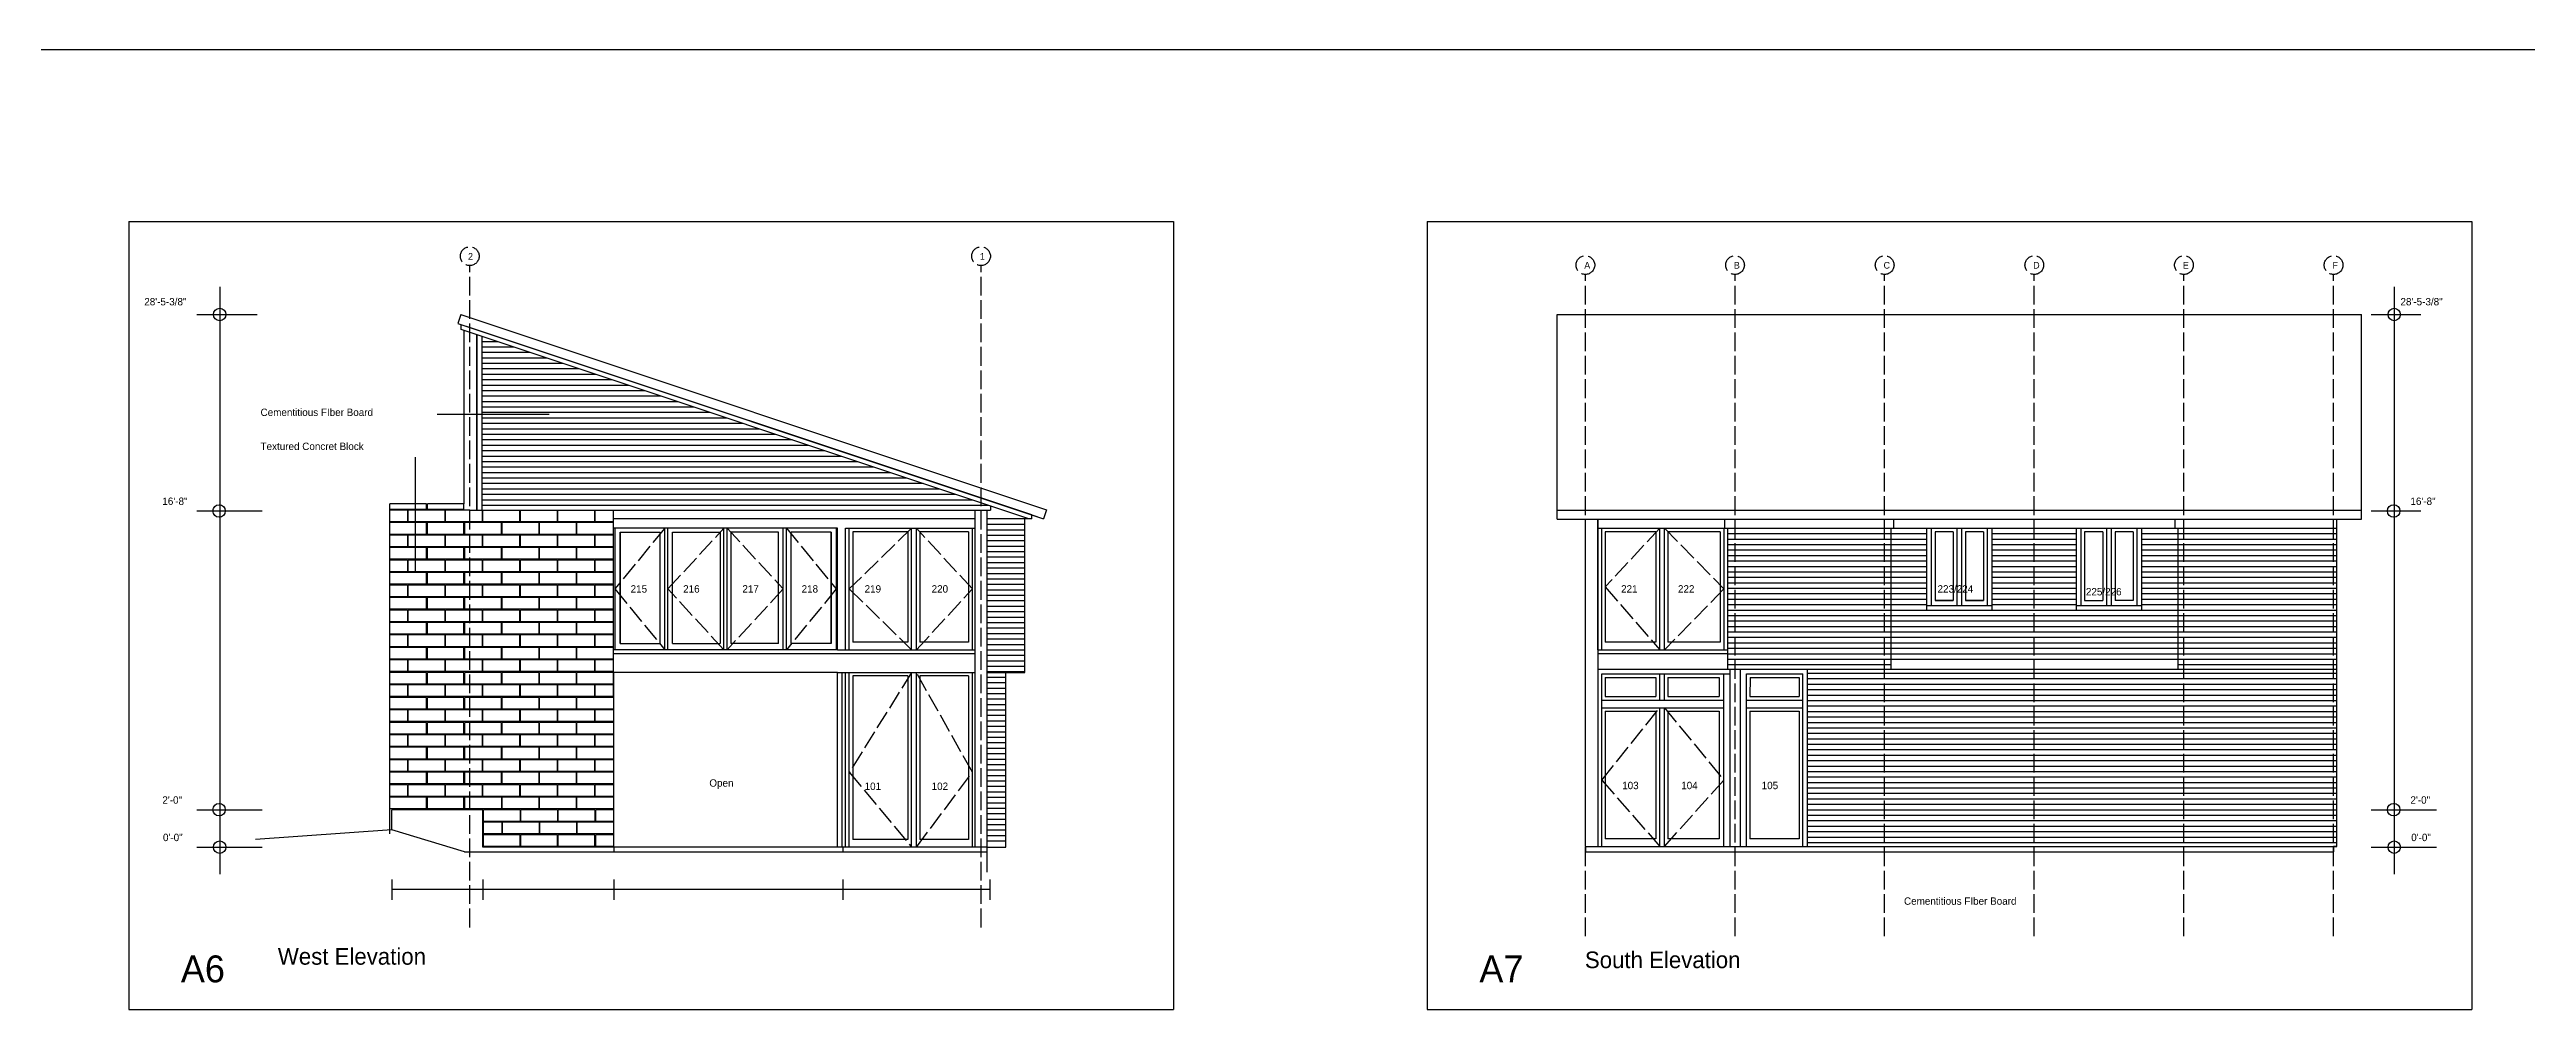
# Model space of a CAD drawing. Header units: inches. Extents: x 1267 to 6358, y -2516 to 4336.
# Drawn here: x 3754 to 5343, y -1284 to -668 of the extents above; entities that cross this region are included whole.
import ezdxf

# ---------------------------------------------------------------- set-up
doc = ezdxf.new("R2010")
doc.units = ezdxf.units.IN
doc.header["$MEASUREMENT"] = 0
doc.linetypes.add('ACAD_ISO02W100', pattern=[15, 12, -3])
for name, color, linetype in [('blocks', 251, 'Continuous'), ('const', 7, 'Continuous'), ('e1', 7, 'Continuous'), ('e2', 251, 'Continuous'), ('glassSwing', 172, 'ACAD_ISO02W100'), ('grid', 252, 'ACAD_ISO02W100'), ('walls', 7, 'Continuous')]:
    doc.layers.add(name, color=color, linetype=linetype)

msp = doc.modelspace()

# ---------------------------------------------------------------- linework, layer by layer
for p, q in [((3804.6, -778.5), (4474.8, -778.5)), ((3804.6, -778.5), (3804.6, -1283.5)), ((4474.8, -778.5), (4474.8, -1283.5)), ((4637.6, -778.5), (5307.7, -778.5)), ((4637.6, -778.5), (4637.6, -1283.5)), ((5307.7, -778.5), (5307.7, -1283.5)), ((4739, -1179), (4739, -1182.5)), ((5219, -1182.5), (5219, -1179)), ((3804.6, -1283.5), (4474.8, -1283.5)), ((4637.6, -1283.5), (5307.7, -1283.5))]:
    msp.add_line(p, q)
at = {"layer": 'blocks'}
for p, q in [((3995.6, -963), (3972.1, -963)), ((3983.3, -963.5), (3972.1, -963.5)), ((3983.3, -963.5), (3983.3, -971)), ((3983.8, -971), (3983.8, -963.5)), ((4007.3, -963.5), (3983.8, -963.5)), ((3995.6, -963), (3995.6, -959.5)), ((3996.1, -963), (3996.1, -959.5)), ((4019.6, -963), (3996.1, -963)), ((4007.3, -963.5), (4007.3, -971)), ((4007.8, -971), (4007.8, -963.5)), ((4023.3, -963.5), (4007.8, -963.5)), ((4019.6, -963), (4019.6, -959.5)), ((4031.3, -963.5), (4031.3, -971)), ((4031.8, -971), (4031.8, -963.5)), ((4055.3, -963.5), (4055.3, -971)), ((4055.8, -971), (4055.8, -963.5)), ((4079.3, -963.5), (4079.3, -971)), ((4079.8, -971), (4079.8, -963.5)), ((4103.3, -963.5), (4103.3, -971)), ((4103.8, -971), (4103.8, -963.5)), ((3983.3, -971), (3972.1, -971)), ((3995.6, -971.5), (3972.1, -971.5)), ((3995.6, -979), (3972.1, -979)), ((3983.3, -979.5), (3972.1, -979.5)), ((3983.3, -979.5), (3983.3, -987)), ((4007.3, -971), (3983.8, -971)), ((4007.3, -979.5), (3983.8, -979.5)), ((3983.8, -987), (3983.8, -979.5)), ((3995.6, -979), (3995.6, -971.5)), ((4019.6, -971.5), (3996.1, -971.5)), ((3996.1, -979), (3996.1, -971.5)), ((4019.6, -979), (3996.1, -979)), ((4007.3, -979.5), (4007.3, -987)), ((4031.3, -971), (4007.8, -971)), ((4007.8, -987), (4007.8, -979.5)), ((4031.3, -979.5), (4007.8, -979.5)), ((4019.6, -979), (4019.6, -971.5)), ((4020.1, -979), (4020.1, -971.5)), ((4043.6, -971.5), (4020.1, -971.5)), ((4043.6, -979), (4020.1, -979)), ((4031.3, -979.5), (4031.3, -987)), ((4055.3, -971), (4031.8, -971)), ((4055.3, -979.5), (4031.8, -979.5)), ((4031.8, -987), (4031.8, -979.5)), ((4043.6, -979), (4043.6, -971.5)), ((4067.6, -971.5), (4044.1, -971.5)), ((4044.1, -979), (4044.1, -971.5)), ((4067.6, -979), (4044.1, -979)), ((4055.3, -979.5), (4055.3, -987)), ((4079.3, -971), (4055.8, -971)), ((4055.8, -987), (4055.8, -979.5)), ((4079.3, -979.5), (4055.8, -979.5)), ((4067.6, -971.5), (4067.6, -979)), ((4068.1, -979), (4068.1, -971.5)), ((4091.6, -971.5), (4068.1, -971.5)), ((4091.6, -979), (4068.1, -979)), ((4079.3, -979.5), (4079.3, -987)), ((4103.3, -971), (4079.8, -971)), ((4079.8, -987), (4079.8, -979.5)), ((4103.3, -979.5), (4079.8, -979.5)), ((4091.6, -971.5), (4091.6, -979)), ((4115.6, -971.5), (4092.1, -971.5)), ((4092.1, -979), (4092.1, -971.5)), ((4115.6, -979), (4092.1, -979)), ((4103.3, -979.5), (4103.3, -987)), ((4115.6, -971), (4103.8, -971)), ((4115.6, -979.5), (4103.8, -979.5)), ((4103.8, -987), (4103.8, -979.5)), ((3983.3, -987), (3972.1, -987)), ((3995.6, -987.5), (3972.1, -987.5)), ((3995.6, -995), (3972.1, -995)), ((3983.3, -995.5), (3972.1, -995.5)), ((3983.3, -995.5), (3983.3, -1003)), ((4007.3, -987), (3983.8, -987)), ((4007.3, -995.5), (3983.8, -995.5)), ((3983.8, -1003), (3983.8, -995.5)), ((3995.6, -995), (3995.6, -987.5)), ((4019.6, -987.5), (3996.1, -987.5)), ((3996.1, -995), (3996.1, -987.5)), ((4019.6, -995), (3996.1, -995)), ((4007.3, -995.5), (4007.3, -1003)), ((4031.3, -987), (4007.8, -987)), ((4007.8, -1003), (4007.8, -995.5)), ((4031.3, -995.5), (4007.8, -995.5)), ((4019.6, -995), (4019.6, -987.5)), ((4020.1, -995), (4020.1, -987.5)), ((4043.6, -987.5), (4020.1, -987.5)), ((4043.6, -995), (4020.1, -995)), ((4031.3, -995.5), (4031.3, -1003)), ((4055.3, -987), (4031.8, -987)), ((4055.3, -995.5), (4031.8, -995.5)), ((4031.8, -1003), (4031.8, -995.5)), ((4043.6, -995), (4043.6, -987.5)), ((4067.6, -987.5), (4044.1, -987.5)), ((4044.1, -995), (4044.1, -987.5)), ((4067.6, -995), (4044.1, -995)), ((4055.3, -995.5), (4055.3, -1003)), ((4079.3, -987), (4055.8, -987)), ((4055.8, -1003), (4055.8, -995.5)), ((4079.3, -995.5), (4055.8, -995.5)), ((4067.6, -987.5), (4067.6, -995)), ((4068.1, -995), (4068.1, -987.5)), ((4091.6, -987.5), (4068.1, -987.5)), ((4091.6, -995), (4068.1, -995)), ((4079.3, -995.5), (4079.3, -1003)), ((4103.3, -987), (4079.8, -987)), ((4079.8, -1003), (4079.8, -995.5)), ((4103.3, -995.5), (4079.8, -995.5)), ((4091.6, -987.5), (4091.6, -995)), ((4115.6, -987.5), (4092.1, -987.5)), ((4092.1, -995), (4092.1, -987.5)), ((4115.6, -995), (4092.1, -995)), ((4103.3, -995.5), (4103.3, -1003)), ((4115.6, -987), (4103.8, -987)), ((4115.6, -995.5), (4103.8, -995.5)), ((4103.8, -1003), (4103.8, -995.5)), ((3983.3, -1003), (3972.1, -1003)), ((3995.6, -1003.5), (3972.1, -1003.5)), ((3995.6, -1011), (3972.1, -1011)), ((3983.3, -1011.5), (3972.1, -1011.5)), ((3983.3, -1011.5), (3983.3, -1019)), ((4007.3, -1003), (3983.8, -1003)), ((4007.3, -1011.5), (3983.8, -1011.5)), ((3983.8, -1019), (3983.8, -1011.5)), ((3995.6, -1011), (3995.6, -1003.5)), ((4019.6, -1003.5), (3996.1, -1003.5)), ((3996.1, -1011), (3996.1, -1003.5)), ((4019.6, -1011), (3996.1, -1011)), ((4007.3, -1011.5), (4007.3, -1019)), ((4031.3, -1003), (4007.8, -1003)), ((4007.8, -1019), (4007.8, -1011.5)), ((4031.3, -1011.5), (4007.8, -1011.5)), ((4019.6, -1011), (4019.6, -1003.5)), ((4020.1, -1011), (4020.1, -1003.5)), ((4043.6, -1003.5), (4020.1, -1003.5)), ((4043.6, -1011), (4020.1, -1011)), ((4031.3, -1011.5), (4031.3, -1019)), ((4055.3, -1003), (4031.8, -1003)), ((4055.3, -1011.5), (4031.8, -1011.5)), ((4031.8, -1019), (4031.8, -1011.5)), ((4043.6, -1011), (4043.6, -1003.5)), ((4067.6, -1003.5), (4044.1, -1003.5)), ((4044.1, -1011), (4044.1, -1003.5)), ((4067.6, -1011), (4044.1, -1011)), ((4055.3, -1011.5), (4055.3, -1019)), ((4079.3, -1003), (4055.8, -1003)), ((4055.8, -1019), (4055.8, -1011.5)), ((4079.3, -1011.5), (4055.8, -1011.5)), ((4067.6, -1003.5), (4067.6, -1011)), ((4091.6, -1003.5), (4068.1, -1003.5)), ((4068.1, -1011), (4068.1, -1003.5)), ((4091.6, -1011), (4068.1, -1011)), ((4079.3, -1011.5), (4079.3, -1019)), ((4103.3, -1003), (4079.8, -1003)), ((4079.8, -1019), (4079.8, -1011.5)), ((4103.3, -1011.5), (4079.8, -1011.5)), ((4091.6, -1003.5), (4091.6, -1011)), ((4115.6, -1003.5), (4092.1, -1003.5)), ((4092.1, -1011), (4092.1, -1003.5)), ((4115.6, -1011), (4092.1, -1011)), ((4103.3, -1011.5), (4103.3, -1019)), ((4115.6, -1003), (4103.8, -1003)), ((4115.6, -1011.5), (4103.8, -1011.5)), ((4103.8, -1019), (4103.8, -1011.5)), ((3983.3, -1019), (3972.1, -1019)), ((3995.6, -1019.5), (3972.1, -1019.5)), ((3995.6, -1027), (3972.1, -1027)), ((3983.3, -1027.5), (3972.1, -1027.5)), ((3983.3, -1027.5), (3983.3, -1035)), ((4007.3, -1019), (3983.8, -1019)), ((4007.3, -1027.5), (3983.8, -1027.5)), ((3983.8, -1035), (3983.8, -1027.5)), ((3995.6, -1027), (3995.6, -1019.5)), ((4019.6, -1019.5), (3996.1, -1019.5)), ((3996.1, -1027), (3996.1, -1019.5)), ((4019.6, -1027), (3996.1, -1027)), ((4007.3, -1027.5), (4007.3, -1035)), ((4031.3, -1019), (4007.8, -1019)), ((4007.8, -1035), (4007.8, -1027.5)), ((4031.3, -1027.5), (4007.8, -1027.5)), ((4019.6, -1027), (4019.6, -1019.5)), ((4020.1, -1027), (4020.1, -1019.5)), ((4043.6, -1019.5), (4020.1, -1019.5)), ((4043.6, -1027), (4020.1, -1027)), ((4031.3, -1027.5), (4031.3, -1035)), ((4055.3, -1019), (4031.8, -1019)), ((4055.3, -1027.5), (4031.8, -1027.5)), ((4031.8, -1035), (4031.8, -1027.5)), ((4043.6, -1027), (4043.6, -1019.5)), ((4067.6, -1019.5), (4044.1, -1019.5)), ((4044.1, -1027), (4044.1, -1019.5)), ((4067.6, -1027), (4044.1, -1027)), ((4055.3, -1027.5), (4055.3, -1035)), ((4079.3, -1019), (4055.8, -1019)), ((4055.8, -1035), (4055.8, -1027.5)), ((4079.3, -1027.5), (4055.8, -1027.5)), ((4067.6, -1019.5), (4067.6, -1027)), ((4068.1, -1027), (4068.1, -1019.5)), ((4091.6, -1019.5), (4068.1, -1019.5)), ((4091.6, -1027), (4068.1, -1027)), ((4079.3, -1027.5), (4079.3, -1035)), ((4103.3, -1019), (4079.8, -1019)), ((4079.8, -1035), (4079.8, -1027.5)), ((4103.3, -1027.5), (4079.8, -1027.5)), ((4091.6, -1019.5), (4091.6, -1027)), ((4115.6, -1019.5), (4092.1, -1019.5)), ((4092.1, -1027), (4092.1, -1019.5)), ((4115.6, -1027), (4092.1, -1027)), ((4103.3, -1027.5), (4103.3, -1035)), ((4115.6, -1019), (4103.8, -1019)), ((4115.6, -1027.5), (4103.8, -1027.5)), ((4103.8, -1035), (4103.8, -1027.5)), ((3983.3, -1035), (3972.1, -1035)), ((3995.6, -1035.5), (3972.1, -1035.5)), ((3995.6, -1043), (3972.1, -1043)), ((3983.3, -1043.5), (3972.1, -1043.5)), ((3983.3, -1043.5), (3983.3, -1051)), ((4007.3, -1035), (3983.8, -1035)), ((4007.3, -1043.5), (3983.8, -1043.5)), ((3983.8, -1051), (3983.8, -1043.5)), ((3995.6, -1043), (3995.6, -1035.5)), ((3996.1, -1043), (3996.1, -1035.5)), ((4019.6, -1035.5), (3996.1, -1035.5)), ((4019.6, -1043), (3996.1, -1043)), ((4007.3, -1043.5), (4007.3, -1051)), ((4031.3, -1035), (4007.8, -1035)), ((4007.8, -1051), (4007.8, -1043.5)), ((4031.3, -1043.5), (4007.8, -1043.5)), ((4019.6, -1043), (4019.6, -1035.5)), ((4020.1, -1043), (4020.1, -1035.5)), ((4043.6, -1035.5), (4020.1, -1035.5)), ((4043.6, -1043), (4020.1, -1043)), ((4031.3, -1043.5), (4031.3, -1051)), ((4055.3, -1035), (4031.8, -1035)), ((4055.3, -1043.5), (4031.8, -1043.5)), ((4031.8, -1051), (4031.8, -1043.5)), ((4043.6, -1043), (4043.6, -1035.5)), ((4044.1, -1043), (4044.1, -1035.5)), ((4067.6, -1035.5), (4044.1, -1035.5)), ((4067.6, -1043), (4044.1, -1043)), ((4055.3, -1043.5), (4055.3, -1051)), ((4079.3, -1035), (4055.8, -1035)), ((4055.8, -1051), (4055.8, -1043.5)), ((4079.3, -1043.5), (4055.8, -1043.5)), ((4067.6, -1035.5), (4067.6, -1043)), ((4068.1, -1043), (4068.1, -1035.5)), ((4091.6, -1035.5), (4068.1, -1035.5)), ((4091.6, -1043), (4068.1, -1043)), ((4079.3, -1043.5), (4079.3, -1051)), ((4103.3, -1035), (4079.8, -1035)), ((4079.8, -1051), (4079.8, -1043.5)), ((4103.3, -1043.5), (4079.8, -1043.5)), ((4091.6, -1035.5), (4091.6, -1043)), ((4092.1, -1043), (4092.1, -1035.5)), ((4115.6, -1035.5), (4092.1, -1035.5)), ((4115.6, -1043), (4092.1, -1043)), ((4103.3, -1043.5), (4103.3, -1051)), ((4115.6, -1035), (4103.8, -1035)), ((4115.6, -1043.5), (4103.8, -1043.5)), ((4103.8, -1051), (4103.8, -1043.5)), ((3983.3, -1051), (3972.1, -1051)), ((3995.6, -1051.5), (3972.1, -1051.5)), ((3995.6, -1059), (3972.1, -1059)), ((3983.3, -1059.5), (3972.1, -1059.5)), ((3983.3, -1059.5), (3983.3, -1067)), ((4007.3, -1051), (3983.8, -1051)), ((4007.3, -1059.5), (3983.8, -1059.5)), ((3983.8, -1067), (3983.8, -1059.5)), ((3995.6, -1059), (3995.6, -1051.5)), ((4019.6, -1051.5), (3996.1, -1051.5)), ((3996.1, -1059), (3996.1, -1051.5)), ((4019.6, -1059), (3996.1, -1059)), ((4007.3, -1059.5), (4007.3, -1067)), ((4031.3, -1051), (4007.8, -1051)), ((4007.8, -1067), (4007.8, -1059.5)), ((4031.3, -1059.5), (4007.8, -1059.5)), ((4019.6, -1059), (4019.6, -1051.5)), ((4020.1, -1059), (4020.1, -1051.5)), ((4043.6, -1051.5), (4020.1, -1051.5)), ((4043.6, -1059), (4020.1, -1059)), ((4031.3, -1059.5), (4031.3, -1067)), ((4055.3, -1051), (4031.8, -1051)), ((4055.3, -1059.5), (4031.8, -1059.5)), ((4031.8, -1067), (4031.8, -1059.5)), ((4043.6, -1059), (4043.6, -1051.5)), ((4067.6, -1051.5), (4044.1, -1051.5)), ((4044.1, -1059), (4044.1, -1051.5)), ((4067.6, -1059), (4044.1, -1059)), ((4055.3, -1059.5), (4055.3, -1067)), ((4079.3, -1051), (4055.8, -1051)), ((4079.3, -1059.5), (4055.8, -1059.5)), ((4055.8, -1067), (4055.8, -1059.5)), ((4067.6, -1051.5), (4067.6, -1059)), ((4068.1, -1059), (4068.1, -1051.5)), ((4091.6, -1051.5), (4068.1, -1051.5)), ((4091.6, -1059), (4068.1, -1059)), ((4079.3, -1059.5), (4079.3, -1067)), ((4103.3, -1051), (4079.8, -1051)), ((4079.8, -1067), (4079.8, -1059.5)), ((4103.3, -1059.5), (4079.8, -1059.5)), ((4091.6, -1051.5), (4091.6, -1059)), ((4115.6, -1051.5), (4092.1, -1051.5)), ((4092.1, -1059), (4092.1, -1051.5)), ((4115.6, -1059), (4092.1, -1059)), ((4103.3, -1059.5), (4103.3, -1067)), ((4115.6, -1051), (4103.8, -1051)), ((4115.6, -1059.5), (4103.8, -1059.5)), ((4103.8, -1067), (4103.8, -1059.5)), ((3983.3, -1067), (3972.1, -1067)), ((3995.6, -1067.5), (3972.1, -1067.5)), ((3995.6, -1075), (3972.1, -1075)), ((3983.3, -1075.5), (3972.1, -1075.5)), ((3983.3, -1075.5), (3983.3, -1083)), ((4007.3, -1067), (3983.8, -1067)), ((4007.3, -1075.5), (3983.8, -1075.5)), ((3983.8, -1083), (3983.8, -1075.5)), ((3995.6, -1075), (3995.6, -1067.5)), ((4019.6, -1067.5), (3996.1, -1067.5)), ((3996.1, -1075), (3996.1, -1067.5)), ((4019.6, -1075), (3996.1, -1075)), ((4007.3, -1075.5), (4007.3, -1083)), ((4031.3, -1067), (4007.8, -1067)), ((4031.3, -1075.5), (4007.8, -1075.5)), ((4007.8, -1083), (4007.8, -1075.5)), ((4019.6, -1075), (4019.6, -1067.5)), ((4020.1, -1075), (4020.1, -1067.5)), ((4043.6, -1067.5), (4020.1, -1067.5)), ((4043.6, -1075), (4020.1, -1075)), ((4031.3, -1075.5), (4031.3, -1083)), ((4055.3, -1067), (4031.8, -1067)), ((4055.3, -1075.5), (4031.8, -1075.5)), ((4031.8, -1083), (4031.8, -1075.5)), ((4043.6, -1075), (4043.6, -1067.5)), ((4067.6, -1067.5), (4044.1, -1067.5)), ((4044.1, -1075), (4044.1, -1067.5)), ((4067.6, -1075), (4044.1, -1075)), ((4055.3, -1075.5), (4055.3, -1083)), ((4079.3, -1067), (4055.8, -1067)), ((4055.8, -1083), (4055.8, -1075.5)), ((4079.3, -1075.5), (4055.8, -1075.5)), ((4067.6, -1067.5), (4067.6, -1075)), ((4091.6, -1067.5), (4068.1, -1067.5)), ((4068.1, -1075), (4068.1, -1067.5)), ((4091.6, -1075), (4068.1, -1075)), ((4079.3, -1075.5), (4079.3, -1083)), ((4103.3, -1067), (4079.8, -1067)), ((4103.3, -1075.5), (4079.8, -1075.5)), ((4079.8, -1083), (4079.8, -1075.5)), ((4091.6, -1067.5), (4091.6, -1075)), ((4115.6, -1067.5), (4092.1, -1067.5)), ((4092.1, -1075), (4092.1, -1067.5)), ((4115.6, -1075), (4092.1, -1075)), ((4103.3, -1075.5), (4103.3, -1083)), ((4115.6, -1067), (4103.8, -1067)), ((4115.6, -1075.5), (4103.8, -1075.5)), ((4103.8, -1083), (4103.8, -1075.5)), ((3983.3, -1083), (3972.1, -1083)), ((3995.6, -1083.5), (3972.1, -1083.5)), ((3995.6, -1091), (3972.1, -1091)), ((3983.3, -1091.5), (3972.1, -1091.5)), ((3983.3, -1091.5), (3983.3, -1099)), ((4007.3, -1083), (3983.8, -1083)), ((4007.3, -1091.5), (3983.8, -1091.5)), ((3983.8, -1099), (3983.8, -1091.5)), ((3995.6, -1091), (3995.6, -1083.5)), ((4019.6, -1083.5), (3996.1, -1083.5)), ((3996.1, -1091), (3996.1, -1083.5)), ((4019.6, -1091), (3996.1, -1091)), ((4007.3, -1091.5), (4007.3, -1099)), ((4031.3, -1083), (4007.8, -1083)), ((4007.8, -1099), (4007.8, -1091.5)), ((4031.3, -1091.5), (4007.8, -1091.5)), ((4019.6, -1091), (4019.6, -1083.5)), ((4043.6, -1083.5), (4020.1, -1083.5)), ((4020.1, -1091), (4020.1, -1083.5)), ((4043.6, -1091), (4020.1, -1091)), ((4031.3, -1091.5), (4031.3, -1099)), ((4055.3, -1083), (4031.8, -1083)), ((4055.3, -1091.5), (4031.8, -1091.5)), ((4031.8, -1099), (4031.8, -1091.5)), ((4043.6, -1091), (4043.6, -1083.5)), ((4067.6, -1083.5), (4044.1, -1083.5)), ((4044.1, -1091), (4044.1, -1083.5)), ((4067.6, -1091), (4044.1, -1091)), ((4055.3, -1091.5), (4055.3, -1099)), ((4079.3, -1083), (4055.8, -1083)), ((4079.3, -1091.5), (4055.8, -1091.5)), ((4055.8, -1099), (4055.8, -1091.5)), ((4067.6, -1083.5), (4067.6, -1091)), ((4091.6, -1083.5), (4068.1, -1083.5)), ((4068.1, -1091), (4068.1, -1083.5)), ((4091.6, -1091), (4068.1, -1091)), ((4079.3, -1091.5), (4079.3, -1099)), ((4103.3, -1083), (4079.8, -1083)), ((4079.8, -1099), (4079.8, -1091.5)), ((4103.3, -1091.5), (4079.8, -1091.5)), ((4091.6, -1083.5), (4091.6, -1091)), ((4115.6, -1083.5), (4092.1, -1083.5)), ((4092.1, -1091), (4092.1, -1083.5)), ((4115.6, -1091), (4092.1, -1091)), ((4103.3, -1091.5), (4103.3, -1099)), ((4115.6, -1083), (4103.8, -1083)), ((4115.6, -1091.5), (4103.8, -1091.5)), ((4103.8, -1099), (4103.8, -1091.5)), ((3983.3, -1099), (3972.1, -1099)), ((3995.6, -1099.5), (3972.1, -1099.5)), ((3995.6, -1107), (3972.1, -1107)), ((3983.3, -1107.5), (3972.1, -1107.5)), ((3983.3, -1107.5), (3983.3, -1115)), ((4007.3, -1099), (3983.8, -1099)), ((4007.3, -1107.5), (3983.8, -1107.5)), ((3983.8, -1115), (3983.8, -1107.5)), ((3995.6, -1107), (3995.6, -1099.5)), ((4019.6, -1099.5), (3996.1, -1099.5)), ((3996.1, -1107), (3996.1, -1099.5)), ((4019.6, -1107), (3996.1, -1107)), ((4007.3, -1107.5), (4007.3, -1115)), ((4031.3, -1099), (4007.8, -1099)), ((4007.8, -1115), (4007.8, -1107.5)), ((4031.3, -1107.5), (4007.8, -1107.5)), ((4019.6, -1107), (4019.6, -1099.5)), ((4020.1, -1107), (4020.1, -1099.5)), ((4043.6, -1099.5), (4020.1, -1099.5)), ((4043.6, -1107), (4020.1, -1107)), ((4031.3, -1107.5), (4031.3, -1115)), ((4055.3, -1099), (4031.8, -1099)), ((4055.3, -1107.5), (4031.8, -1107.5)), ((4031.8, -1115), (4031.8, -1107.5)), ((4043.6, -1107), (4043.6, -1099.5)), ((4067.6, -1099.5), (4044.1, -1099.5)), ((4044.1, -1107), (4044.1, -1099.5)), ((4067.6, -1107), (4044.1, -1107)), ((4055.3, -1107.5), (4055.3, -1115)), ((4079.3, -1099), (4055.8, -1099)), ((4055.8, -1115), (4055.8, -1107.5)), ((4079.3, -1107.5), (4055.8, -1107.5)), ((4067.6, -1099.5), (4067.6, -1107)), ((4068.1, -1107), (4068.1, -1099.5)), ((4091.6, -1099.5), (4068.1, -1099.5)), ((4091.6, -1107), (4068.1, -1107)), ((4079.3, -1107.5), (4079.3, -1115)), ((4103.3, -1099), (4079.8, -1099)), ((4079.8, -1115), (4079.8, -1107.5)), ((4103.3, -1107.5), (4079.8, -1107.5)), ((4091.6, -1099.5), (4091.6, -1107)), ((4115.6, -1099.5), (4092.1, -1099.5)), ((4092.1, -1107), (4092.1, -1099.5)), ((4115.6, -1107), (4092.1, -1107)), ((4103.3, -1107.5), (4103.3, -1115)), ((4115.6, -1099), (4103.8, -1099)), ((4115.6, -1107.5), (4103.8, -1107.5)), ((4103.8, -1115), (4103.8, -1107.5)), ((3983.3, -1115), (3972.1, -1115)), ((3995.6, -1115.5), (3972.1, -1115.5)), ((3995.6, -1123), (3972.1, -1123)), ((3983.3, -1123.5), (3972.1, -1123.5)), ((3983.3, -1123.5), (3983.3, -1131)), ((4007.3, -1115), (3983.8, -1115)), ((4007.3, -1123.5), (3983.8, -1123.5)), ((3983.8, -1131), (3983.8, -1123.5)), ((3995.6, -1123), (3995.6, -1115.5)), ((3996.1, -1123), (3996.1, -1115.5)), ((4019.6, -1115.5), (3996.1, -1115.5)), ((4019.6, -1123), (3996.1, -1123)), ((4007.3, -1123.5), (4007.3, -1131)), ((4031.3, -1115), (4007.8, -1115)), ((4007.8, -1131), (4007.8, -1123.5)), ((4031.3, -1123.5), (4007.8, -1123.5)), ((4019.6, -1123), (4019.6, -1115.5)), ((4020.1, -1123), (4020.1, -1115.5)), ((4043.6, -1115.5), (4020.1, -1115.5)), ((4043.6, -1123), (4020.1, -1123)), ((4031.3, -1123.5), (4031.3, -1131)), ((4055.3, -1115), (4031.8, -1115)), ((4055.3, -1123.5), (4031.8, -1123.5)), ((4031.8, -1131), (4031.8, -1123.5)), ((4043.6, -1123), (4043.6, -1115.5)), ((4067.6, -1115.5), (4044.1, -1115.5)), ((4044.1, -1123), (4044.1, -1115.5)), ((4067.6, -1123), (4044.1, -1123)), ((4055.3, -1123.5), (4055.3, -1131)), ((4079.3, -1115), (4055.8, -1115)), ((4055.8, -1131), (4055.8, -1123.5)), ((4079.3, -1123.5), (4055.8, -1123.5)), ((4067.6, -1115.5), (4067.6, -1123)), ((4068.1, -1123), (4068.1, -1115.5)), ((4091.6, -1115.5), (4068.1, -1115.5)), ((4091.6, -1123), (4068.1, -1123)), ((4079.3, -1123.5), (4079.3, -1131)), ((4103.3, -1115), (4079.8, -1115)), ((4079.8, -1131), (4079.8, -1123.5)), ((4103.3, -1123.5), (4079.8, -1123.5)), ((4091.6, -1115.5), (4091.6, -1123)), ((4092.1, -1123), (4092.1, -1115.5)), ((4115.6, -1115.5), (4092.1, -1115.5)), ((4115.6, -1123), (4092.1, -1123)), ((4103.3, -1123.5), (4103.3, -1131)), ((4115.6, -1115), (4103.8, -1115)), ((4115.6, -1123.5), (4103.8, -1123.5)), ((4103.8, -1131), (4103.8, -1123.5)), ((3983.3, -1131), (3972.1, -1131)), ((3995.6, -1131.5), (3972.1, -1131.5)), ((3995.6, -1139), (3972.1, -1139)), ((3983.3, -1139.5), (3972.1, -1139.5)), ((3983.3, -1139.5), (3983.3, -1147)), ((4007.3, -1131), (3983.8, -1131)), ((4007.3, -1139.5), (3983.8, -1139.5)), ((3983.8, -1147), (3983.8, -1139.5)), ((3995.6, -1139), (3995.6, -1131.5)), ((4019.6, -1131.5), (3996.1, -1131.5)), ((3996.1, -1139), (3996.1, -1131.5)), ((4019.6, -1139), (3996.1, -1139)), ((4007.3, -1139.5), (4007.3, -1147)), ((4031.3, -1131), (4007.8, -1131)), ((4007.8, -1147), (4007.8, -1139.5)), ((4031.3, -1139.5), (4007.8, -1139.5)), ((4019.6, -1139), (4019.6, -1131.5)), ((4020.1, -1139), (4020.1, -1131.5)), ((4043.6, -1131.5), (4020.1, -1131.5)), ((4043.6, -1139), (4020.1, -1139)), ((4031.3, -1139.5), (4031.3, -1147)), ((4055.3, -1131), (4031.8, -1131)), ((4055.3, -1139.5), (4031.8, -1139.5)), ((4031.8, -1147), (4031.8, -1139.5)), ((4043.6, -1139), (4043.6, -1131.5)), ((4067.6, -1131.5), (4044.1, -1131.5)), ((4044.1, -1139), (4044.1, -1131.5)), ((4067.6, -1139), (4044.1, -1139)), ((4055.3, -1139.5), (4055.3, -1147)), ((4079.3, -1131), (4055.8, -1131)), ((4055.8, -1147), (4055.8, -1139.5)), ((4079.3, -1139.5), (4055.8, -1139.5)), ((4067.6, -1131.5), (4067.6, -1139)), ((4068.1, -1139), (4068.1, -1131.5)), ((4091.6, -1131.5), (4068.1, -1131.5)), ((4091.6, -1139), (4068.1, -1139)), ((4079.3, -1139.5), (4079.3, -1147)), ((4103.3, -1131), (4079.8, -1131)), ((4079.8, -1147), (4079.8, -1139.5)), ((4103.3, -1139.5), (4079.8, -1139.5)), ((4091.6, -1131.5), (4091.6, -1139)), ((4115.6, -1131.5), (4092.1, -1131.5)), ((4092.1, -1139), (4092.1, -1131.5)), ((4115.6, -1139), (4092.1, -1139)), ((4103.3, -1139.5), (4103.3, -1147)), ((4115.6, -1131), (4103.8, -1131)), ((4115.6, -1139.5), (4103.8, -1139.5)), ((4103.8, -1147), (4103.8, -1139.5)), ((3983.3, -1147), (3972.1, -1147)), ((3995.6, -1147.5), (3972.1, -1147.5)), ((3995.6, -1155), (3972.1, -1155)), ((4007.3, -1147), (3983.8, -1147)), ((3995.6, -1155), (3995.6, -1147.5)), ((4019.6, -1147.5), (3996.1, -1147.5)), ((3996.1, -1155), (3996.1, -1147.5)), ((4019.6, -1155), (3996.1, -1155)), ((4031.3, -1147), (4007.8, -1147)), ((4019.6, -1155), (4019.6, -1147.5)), ((4020.1, -1155), (4020.1, -1147.5)), ((4043.6, -1147.5), (4020.1, -1147.5)), ((4043.6, -1155), (4020.1, -1155)), ((4055.3, -1147), (4031.8, -1147)), ((4055.6, -1155.5), (4032.1, -1155.5)), ((4032.1, -1163), (4032.1, -1155.5)), ((4043.6, -1147.5), (4043.6, -1155)), ((4067.6, -1147.5), (4044.1, -1147.5)), ((4044.1, -1155), (4044.1, -1147.5)), ((4067.6, -1155), (4044.1, -1155)), ((4055.6, -1155.5), (4055.6, -1163)), ((4079.3, -1147), (4055.8, -1147)), ((4056.1, -1163), (4056.1, -1155.5)), ((4079.6, -1155.5), (4056.1, -1155.5)), ((4067.6, -1147.5), (4067.6, -1155)), ((4091.6, -1147.5), (4068.1, -1147.5)), ((4068.1, -1155), (4068.1, -1147.5)), ((4091.6, -1155), (4068.1, -1155)), ((4079.6, -1155.5), (4079.6, -1163)), ((4103.3, -1147), (4079.8, -1147)), ((4080.1, -1163), (4080.1, -1155.5)), ((4103.6, -1155.5), (4080.1, -1155.5)), ((4091.6, -1147.5), (4091.6, -1155)), ((4115.6, -1147.5), (4092.1, -1147.5)), ((4092.1, -1155), (4092.1, -1147.5)), ((4115.6, -1155), (4092.1, -1155)), ((4103.6, -1155.5), (4103.6, -1163)), ((4115.6, -1147), (4103.8, -1147)), ((4115.6, -1155.5), (4104.1, -1155.5)), ((4104.1, -1163), (4104.1, -1155.5)), ((4055.6, -1163), (4032.1, -1163)), ((4032.1, -1171), (4032.1, -1163.5)), ((4043.8, -1163.5), (4032.1, -1163.5)), ((4043.8, -1171), (4032.1, -1171)), ((4055.6, -1171.5), (4032.1, -1171.5)), ((4032.1, -1179), (4032.1, -1171.5)), ((4043.8, -1163.5), (4043.8, -1171)), ((4067.8, -1163.5), (4044.3, -1163.5)), ((4044.3, -1171), (4044.3, -1163.5)), ((4067.8, -1171), (4044.3, -1171)), ((4055.6, -1179), (4055.6, -1171.5)), ((4079.6, -1163), (4056.1, -1163)), ((4056.1, -1179), (4056.1, -1171.5)), ((4079.6, -1171.5), (4056.1, -1171.5)), ((4067.8, -1163.5), (4067.8, -1171)), ((4068.3, -1171), (4068.3, -1163.5)), ((4091.8, -1163.5), (4068.3, -1163.5)), ((4091.8, -1171), (4068.3, -1171)), ((4079.6, -1179), (4079.6, -1171.5)), ((4103.6, -1163), (4080.1, -1163)), ((4080.1, -1179), (4080.1, -1171.5)), ((4103.6, -1171.5), (4080.1, -1171.5)), ((4091.8, -1163.5), (4091.8, -1171)), ((4115.6, -1163.5), (4092.3, -1163.5)), ((4092.3, -1171), (4092.3, -1163.5)), ((4115.6, -1171), (4092.3, -1171)), ((4103.6, -1179), (4103.6, -1171.5)), ((4115.6, -1163), (4104.1, -1163)), ((4115.6, -1171.5), (4104.1, -1171.5)), ((4104.1, -1179), (4104.1, -1171.5)), ((4055.6, -1179), (4032.1, -1179)), ((4079.6, -1179), (4056.1, -1179)), ((4103.6, -1179), (4080.1, -1179)), ((4115.6, -1179), (4104.1, -1179))]:
    msp.add_line(p, q, dxfattribs=at)
at = {"layer": 'e1'}
for p, q in [((1267.5, -668.3), (6357.7, -668.3)), ((4027.8, -851), (4027.8, -963.5)), ((4023.3, -963.5), (4357.3, -963.5)), ((4115.6, -1067.5), (4115.6, -963.5)), ((4355.3, -969), (4355.3, -963.5)), ((4383.8, -969), (4355.3, -969)), ((4379.3, -1067.5), (4379.3, -969)), ((4721, -963.5), (5237, -963.5)), ((4721, -969.2), (5237, -969.2)), ((4747, -1053), (4747, -969.2)), ((4828.5, -975), (4828.5, -969.2)), ((4936.8, -975), (4936.8, -969.2)), ((5117.3, -975), (5117.3, -969.2)), ((4115.6, -1083.5), (4115.6, -979.5)), ((4830.3, -1065.5), (4830.3, -975)), ((4935, -975), (4935, -1065.5)), ((5119, -975), (5119, -1065.5)), ((4958, -1024.5), (5000, -1024.5)), ((5054, -1024.5), (5096, -1024.5)), ((4935, -1059), (5119, -1059)), ((4355.3, -1067.5), (4379.3, -1067.5)), ((4367.3, -1179.5), (4367.3, -1067.5)), ((4830.3, -1065.5), (5221, -1065.5)), ((4881.4, -1179), (4881.4, -1065.5)), ((4355.3, -1179.5), (4367.3, -1179.5))]:
    msp.add_line(p, q, dxfattribs=at)
at = {"layer": 'e2'}
for p, q in [((3862.9, -820.3), (3862.9, -1196.9)), ((5257.9, -820.3), (5257.9, -1196.9)), ((3848.2, -838.1), (3886.9, -838.1)), ((5243.2, -838.1), (5275, -838.1)), ((4382, -969.1), (4019.8, -848.4)), ((4383.8, -966.5), (4021.3, -845.7)), ((4027.8, -963.5), (4027.8, -851)), ((4031.3, -963.5), (4031.3, -852.2)), ((4041.1, -855.5), (4031.3, -855.5)), ((4051.6, -859), (4031.3, -859)), ((4062.1, -862.5), (4031.3, -862.5)), ((4072.6, -866), (4031.3, -866)), ((4083.1, -869.5), (4031.3, -869.5)), ((4093.6, -873), (4031.3, -873)), ((4104.1, -876.5), (4031.3, -876.5)), ((4114.6, -880), (4031.3, -880)), ((4125.1, -883.5), (4031.3, -883.5)), ((4135.6, -887), (4031.3, -887)), ((4146.1, -890.5), (4031.3, -890.5)), ((4156.6, -894), (4031.3, -894)), ((4167.1, -897.5), (4031.3, -897.5)), ((4177.6, -901), (4031.3, -901)), ((4188.1, -904.5), (4031.3, -904.5)), ((4198.6, -908), (4031.3, -908)), ((4209.1, -911.5), (4031.3, -911.5)), ((4219.6, -915), (4031.3, -915)), ((4230.1, -918.5), (4031.3, -918.5)), ((4240.6, -922), (4031.3, -922)), ((4251.1, -925.5), (4031.3, -925.5)), ((4261.6, -929), (4031.3, -929)), ((4272.1, -932.5), (4031.3, -932.5)), ((4282.6, -936), (4031.3, -936)), ((4293.1, -939.5), (4031.3, -939.5)), ((4303.6, -943), (4031.3, -943)), ((4314.1, -946.5), (4031.3, -946.5)), ((4324.6, -950), (4031.3, -950)), ((3848.2, -964), (3890.2, -964)), ((4335.1, -953.5), (4031.3, -953.5)), ((4345.6, -957), (4031.3, -957)), ((4356.1, -960.5), (4031.3, -960.5)), ((4347.3, -969), (4115.6, -969)), ((4347.3, -963.5), (4347.3, -1179.5)), ((4357.3, -960.9), (4357.3, -963.5)), ((4747, -969.2), (4747, -1179)), ((5243.2, -964), (5275, -964)), ((4259.3, -975), (4115.6, -975)), ((4116.4, -975), (4116.4, -1053)), ((4119.7, -1049), (4119.7, -977.5)), ((4119.7, -977.5), (4119.7, -1049)), ((4119.7, -977.5), (4145.4, -977.5)), ((4145.4, -1049), (4145.4, -977.5)), ((4148.4, -1053), (4148.4, -975)), ((4150.4, -1053), (4150.4, -975)), ((4153.4, -977.5), (4183.9, -977.5)), ((4153.4, -1049), (4153.4, -977.5)), ((4183.9, -977.5), (4183.9, -1049)), ((4186.4, -1053), (4186.4, -975)), ((4188.4, -1053), (4188.4, -975)), ((4190.9, -977.5), (4190.9, -1049)), ((4221.4, -977.5), (4190.9, -977.5)), ((4221.4, -1049), (4221.4, -977.5)), ((4224.4, -1053), (4224.4, -975)), ((4226.4, -1053), (4226.4, -975)), ((4229.4, -1049), (4229.4, -977.5)), ((4255.2, -977.5), (4229.4, -977.5)), ((4255.2, -977.5), (4255.2, -1049)), ((4255.2, -1049), (4255.2, -977.5)), ((4258.4, -975), (4258.4, -1053)), ((4259.3, -1053), (4259.3, -975)), ((4264.3, -1053), (4264.3, -975)), ((4264.3, -975), (4347.3, -975)), ((4266.8, -1053), (4266.8, -975)), ((4266.8, -975), (4345.8, -975)), ((4269.1, -977.3), (4269.1, -1048.1)), ((4304.3, -977.3), (4269.1, -977.3)), ((4304.3, -977.3), (4304.3, -1048.1)), ((4306.8, -1053), (4306.8, -975)), ((4309.8, -1053), (4309.8, -975)), ((4312.1, -977.3), (4312.1, -1048.1)), ((4343.3, -977.3), (4312.1, -977.3)), ((4343.3, -977.3), (4343.3, -1048.1)), ((4345.8, -1053), (4345.8, -975)), ((4355.3, -972.5), (4379.3, -972.5)), ((4355.3, -976), (4379.3, -976)), ((4355.3, -979.5), (4379.3, -979.5)), ((4355.3, -983), (4379.3, -983)), ((4747, -975), (4895, -975)), ((4749.6, -1053), (4749.6, -975)), ((4751.8, -977.3), (4751.8, -1048.1)), ((4784.2, -977.3), (4751.8, -977.3)), ((4784.2, -977.3), (4784.2, -1048.1)), ((4786.7, -1053), (4786.7, -975)), ((4789.7, -1053), (4789.7, -975)), ((4791.9, -977.3), (4791.9, -1048.1)), ((4825.5, -977.3), (4791.9, -977.3)), ((4825.5, -977.3), (4825.5, -1048.1)), ((4827.8, -975), (4827.8, -1053)), ((4830.3, -978.5), (4958, -978.5)), ((4830.3, -982), (4958, -982)), ((4895, -975), (4935, -975)), ((4935, -975), (5221, -975)), ((4958, -1027.5), (4958, -975)), ((4961, -1024.5), (4961, -975)), ((4975, -977.3), (4963.3, -977.3)), ((4963.3, -977.3), (4963.3, -1021.5)), ((4975, -977.3), (4975, -1021.5)), ((4977.5, -1024.5), (4977.5, -975)), ((4980.5, -1024.5), (4980.5, -975)), ((4982.8, -977.3), (4982.8, -1021.5)), ((4994.5, -977.3), (4982.8, -977.3)), ((4994.5, -977.3), (4994.5, -1021.5)), ((4997, -1024.5), (4997, -975)), ((5000, -1027.5), (5000, -975)), ((5000, -978.5), (5054, -978.5)), ((5000, -982), (5054, -982)), ((5054, -1027.5), (5054, -975)), ((5057, -1024.5), (5057, -975)), ((5059.3, -977.3), (5059.3, -1021.5)), ((5071, -977.3), (5059.3, -977.3)), ((5071, -977.3), (5071, -1021.5)), ((5073.5, -1024.5), (5073.5, -975)), ((5076.5, -1024.5), (5076.5, -975)), ((5078.8, -977.3), (5078.8, -1021.5)), ((5090.5, -977.3), (5078.8, -977.3)), ((5090.5, -977.3), (5090.5, -1021.5)), ((5093, -1024.5), (5093, -975)), ((5096, -1027.5), (5096, -975)), ((5096, -978.5), (5221, -978.5)), ((5096, -982), (5221, -982)), ((4355.3, -986.5), (4379.3, -986.5)), ((4355.3, -990), (4379.3, -990)), ((4355.3, -993.5), (4379.3, -993.5)), ((4355.3, -997), (4379.3, -997)), ((4355.3, -1000.5), (4379.3, -1000.5)), ((4830.3, -985.5), (4958, -985.5)), ((4830.3, -989), (4958, -989)), ((4830.3, -992.5), (4958, -992.5)), ((4830.3, -996), (4958, -996)), ((4830.3, -999.5), (4958, -999.5)), ((5000, -985.5), (5054, -985.5)), ((5000, -989), (5054, -989)), ((5000, -992.5), (5054, -992.5)), ((5000, -996), (5054, -996)), ((5000, -999.5), (5054, -999.5)), ((5096, -985.5), (5221, -985.5)), ((5096, -989), (5221, -989)), ((5096, -992.5), (5221, -992.5)), ((5096, -996), (5221, -996)), ((5096, -999.5), (5221, -999.5)), ((4355.3, -1004), (4379.3, -1004)), ((4355.3, -1007.5), (4379.3, -1007.5)), ((4355.3, -1011), (4379.3, -1011)), ((4355.3, -1014.5), (4379.3, -1014.5)), ((4830.3, -1003), (4958, -1003)), ((4830.3, -1006.5), (4958, -1006.5)), ((4830.3, -1010), (4958, -1010)), ((4830.3, -1013.5), (4958, -1013.5)), ((5000, -1003), (5054, -1003)), ((5000, -1006.5), (5054, -1006.5)), ((5000, -1010), (5054, -1010)), ((5000, -1013.5), (5054, -1013.5)), ((5096, -1003), (5221, -1003)), ((5096, -1006.5), (5221, -1006.5)), ((5096, -1010), (5221, -1010)), ((5096, -1013.5), (5221, -1013.5)), ((4355.3, -1018), (4379.3, -1018)), ((4355.3, -1021.5), (4379.3, -1021.5)), ((4355.3, -1025), (4379.3, -1025)), ((4355.3, -1028.5), (4379.3, -1028.5)), ((4355.3, -1032), (4379.3, -1032)), ((4830.3, -1017), (4958, -1017)), ((4830.3, -1020.5), (4958, -1020.5)), ((4830.3, -1024), (4958, -1024)), ((4830.3, -1027.5), (4958, -1027.5)), ((4830.3, -1031), (5221, -1031)), ((4975, -1021.5), (4963.3, -1021.5)), ((4963.3, -1021.5), (4975, -1021.5)), ((4982.8, -1021.5), (4994.5, -1021.5)), ((4994.5, -1021.5), (4982.8, -1021.5)), ((5000, -1017), (5054, -1017)), ((5000, -1020.5), (5054, -1020.5)), ((5000, -1024), (5054, -1024)), ((5000, -1027.5), (5054, -1027.5)), ((5059.3, -1021.5), (5071, -1021.5)), ((5090.5, -1021.5), (5078.8, -1021.5)), ((5096, -1017), (5221, -1017)), ((5096, -1020.5), (5221, -1020.5)), ((5096, -1024), (5221, -1024)), ((5096, -1027.5), (5221, -1027.5)), ((4304.3, -1048.1), (4269.1, -1048.1)), ((4343.3, -1048.1), (4312.1, -1048.1)), ((4355.3, -1035.5), (4379.3, -1035.5)), ((4355.3, -1039), (4379.3, -1039)), ((4355.3, -1042.5), (4379.3, -1042.5)), ((4355.3, -1046), (4379.3, -1046)), ((4784.2, -1048.1), (4751.8, -1048.1)), ((4825.5, -1048.1), (4791.9, -1048.1)), ((4830.3, -1034.5), (5221, -1034.5)), ((4830.3, -1038), (5221, -1038)), ((4830.3, -1041.5), (5221, -1041.5)), ((4830.3, -1045), (5221, -1045)), ((4830.3, -1048.5), (5221, -1048.5)), ((4259.3, -1053), (4115.6, -1053)), ((4347.3, -1055.5), (4115.6, -1055.5)), ((4119.7, -1049), (4145.4, -1049)), ((4153.4, -1049), (4183.9, -1049)), ((4221.4, -1049), (4190.9, -1049)), ((4255.2, -1049), (4229.4, -1049)), ((4259.3, -1053), (4347.3, -1053)), ((4266.8, -1053), (4347.3, -1053)), ((4355.3, -1049.5), (4379.3, -1049.5)), ((4355.3, -1053), (4379.3, -1053)), ((4355.3, -1056.5), (4379.3, -1056.5)), ((4355.3, -1060), (4379.3, -1060)), ((4355.3, -1063.5), (4379.3, -1063.5)), ((4747, -1053), (4830.3, -1053)), ((4830.3, -1055.5), (4747, -1055.5)), ((4830.3, -1052), (5221, -1052)), ((4830.3, -1055.5), (5221, -1055.5)), ((4830.3, -1059), (4935, -1059)), ((4830.3, -1062.5), (4935, -1062.5)), ((5119, -1059), (5221, -1059)), ((5119, -1062.5), (5221, -1062.5)), ((4259.3, -1067.5), (4347.3, -1067.5)), ((4262.3, -1179.5), (4262.3, -1067.5)), ((4264.3, -1179.5), (4264.3, -1067.5)), ((4266.8, -1067.5), (4345.8, -1067.5)), ((4266.8, -1179.5), (4266.8, -1067.5)), ((4304.3, -1069.7), (4269.1, -1069.7)), ((4269.1, -1069.7), (4269.1, -1174.6)), ((4304.3, -1069.7), (4304.3, -1174.6)), ((4306.8, -1179.5), (4306.8, -1067.5)), ((4309.8, -1179.5), (4309.8, -1067.5)), ((4312.1, -1069.7), (4312.1, -1174.6)), ((4343.3, -1069.7), (4312.1, -1069.7)), ((4343.3, -1069.7), (4343.3, -1174.6)), ((4345.8, -1179.5), (4345.8, -1067.5)), ((4355.3, -1067), (4379.3, -1067)), ((4355.3, -1070.5), (4367.3, -1070.5)), ((4355.3, -1074), (4367.3, -1074)), ((4355.3, -1077.5), (4367.3, -1077.5)), ((4747, -1065.5), (4830.3, -1065.5)), ((4749.6, -1068.5), (4831.8, -1068.5)), ((4749.6, -1179), (4749.6, -1068.5)), ((4751.8, -1070.7), (4751.8, -1082.9)), ((4751.8, -1070.7), (4784.2, -1070.7)), ((4784.2, -1070.7), (4784.2, -1082.9)), ((4786.7, -1085.2), (4786.7, -1068.5)), ((4789.7, -1085.2), (4789.7, -1068.5)), ((4791.9, -1070.7), (4791.9, -1082.9)), ((4791.9, -1070.7), (4824.8, -1070.7)), ((4824.8, -1070.7), (4824.8, -1082.9)), ((4827.8, -1179), (4827.8, -1068.5)), ((4831.8, -1179), (4831.8, -1065.5)), ((4838.3, -1065.5), (4838.3, -1179)), ((4842.4, -1179), (4842.4, -1068.5)), ((4842.4, -1068.5), (4878.4, -1068.5)), ((4844.7, -1070.8), (4844.6, -1082.9)), ((4844.7, -1070.8), (4876.2, -1070.8)), ((4876.2, -1070.8), (4876.1, -1082.9)), ((4878.4, -1179), (4878.4, -1068.5)), ((4881.4, -1068), (5221, -1068)), ((4881.4, -1071.5), (5221, -1071.5)), ((4881.4, -1075), (5221, -1075)), ((4881.4, -1078.5), (5221, -1078.5)), ((4355.3, -1081), (4367.3, -1081)), ((4355.3, -1084.5), (4367.3, -1084.5)), ((4355.3, -1088), (4367.3, -1088)), ((4355.3, -1091.5), (4367.3, -1091.5)), ((4355.3, -1095), (4367.3, -1095)), ((4749.6, -1085.2), (4827.8, -1085.2)), ((4749.6, -1090.1), (4827.8, -1090.1)), ((4751.8, -1082.9), (4784.2, -1082.9)), ((4751.8, -1092.3), (4784.2, -1092.3)), ((4751.8, -1092.3), (4751.8, -1174.1)), ((4784.2, -1092.3), (4784.2, -1174.1)), ((4786.7, -1179), (4786.7, -1090.1)), ((4789.7, -1179), (4789.7, -1090.1)), ((4791.9, -1082.9), (4824.8, -1082.9)), ((4791.9, -1092.3), (4791.9, -1174.1)), ((4791.9, -1092.3), (4824.8, -1092.3)), ((4824.8, -1092.3), (4824.8, -1174.1)), ((4842.4, -1085.2), (4878.4, -1085.2)), ((4842.4, -1090.1), (4878.4, -1090.1)), ((4844.6, -1082.9), (4876.1, -1082.9)), ((4844.6, -1092.3), (4844.6, -1174.1)), ((4844.6, -1092.3), (4876.1, -1092.3)), ((4876.1, -1092.3), (4876.1, -1174.1)), ((4881.4, -1082), (5221, -1082)), ((4881.4, -1085.5), (5221, -1085.5)), ((4881.4, -1089), (5221, -1089)), ((4881.4, -1092.5), (5221, -1092.5)), ((4881.4, -1096), (5221, -1096)), ((4355.3, -1098.5), (4367.3, -1098.5)), ((4355.3, -1102), (4367.3, -1102)), ((4355.3, -1105.5), (4367.3, -1105.5)), ((4355.3, -1109), (4367.3, -1109)), ((4881.4, -1099.5), (5221, -1099.5)), ((4881.4, -1103), (5221, -1103)), ((4881.4, -1106.5), (5221, -1106.5)), ((4881.4, -1110), (5221, -1110)), ((4355.3, -1112.5), (4367.3, -1112.5)), ((4355.3, -1116), (4367.3, -1116)), ((4355.3, -1119.5), (4367.3, -1119.5)), ((4355.3, -1123), (4367.3, -1123)), ((4355.3, -1126.5), (4367.3, -1126.5)), ((4881.4, -1113.5), (5221, -1113.5)), ((4881.4, -1117), (5221, -1117)), ((4881.4, -1120.5), (5221, -1120.5)), ((4881.4, -1124), (5221, -1124)), ((4881.4, -1127.5), (5221, -1127.5)), ((4355.3, -1130), (4367.3, -1130)), ((4355.3, -1133.5), (4367.3, -1133.5)), ((4355.3, -1137), (4367.3, -1137)), ((4355.3, -1140.5), (4367.3, -1140.5)), ((4355.3, -1144), (4367.3, -1144)), ((4881.4, -1131), (5221, -1131)), ((4881.4, -1134.5), (5221, -1134.5)), ((4881.4, -1138), (5221, -1138)), ((4881.4, -1141.5), (5221, -1141.5)), ((3848.2, -1155.5), (3890.2, -1155.5)), ((4031.6, -1155.5), (3973.3, -1155.5)), ((4031.6, -1179.5), (4031.6, -1155.5)), ((4355.3, -1147.5), (4367.3, -1147.5)), ((4355.3, -1151), (4367.3, -1151)), ((4355.3, -1154.5), (4367.3, -1154.5)), ((4355.3, -1158), (4367.3, -1158)), ((4881.4, -1145), (5221, -1145)), ((4881.4, -1148.5), (5221, -1148.5)), ((4881.4, -1152), (5221, -1152)), ((4881.4, -1155.5), (5221, -1155.5)), ((4881.4, -1159), (5221, -1159)), ((5243.2, -1155.5), (5285.1, -1155.5)), ((4304.3, -1174.6), (4269.1, -1174.6)), ((4343.3, -1174.6), (4312.1, -1174.6)), ((4355.3, -1161.5), (4367.3, -1161.5)), ((4355.3, -1165), (4367.3, -1165)), ((4355.3, -1168.5), (4367.3, -1168.5)), ((4355.3, -1172), (4367.3, -1172)), ((4355.3, -1175.5), (4367.3, -1175.5)), ((4784.2, -1174.1), (4751.8, -1174.1)), ((4824.8, -1174.1), (4791.9, -1174.1)), ((4876.1, -1174.1), (4844.6, -1174.1)), ((4881.4, -1162.5), (5221, -1162.5)), ((4881.4, -1166), (5221, -1166)), ((4881.4, -1169.5), (5221, -1169.5)), ((4881.4, -1173), (5221, -1173)), ((3848.2, -1179.5), (3890.2, -1179.5)), ((4115.8, -1179.5), (4031.6, -1179.5)), ((4355.3, -1179.5), (4115.8, -1179.5)), ((4115.8, -1179.5), (4115.8, -1182.5)), ((4262.7, -1179.5), (4262.7, -1182.5)), ((4739, -1179), (5221, -1179)), ((4739, -1179), (4739, -1182.5)), ((4881.4, -1176.5), (5221, -1176.5)), ((5219, -1179), (5219, -1182.5)), ((5243.2, -1179.5), (5285.1, -1179.5)), ((3973.3, -1200.2), (3973.3, -1213.3)), ((4356.9, -1206.7), (3973.3, -1206.7)), ((4031.6, -1200.2), (4031.6, -1213.3)), ((4115.8, -1200.2), (4115.8, -1213.3)), ((4262.7, -1200.2), (4262.7, -1213.3)), ((4356.9, -1200.2), (4356.9, -1213.3))]:
    msp.add_line(p, q, dxfattribs=at)
for centre in [(3862.9, -838.1), (5257.9, -838.1), (3862.5, -964), (5257.5, -964), (3862.5, -1155.5), (5257.5, -1155.5), (3862.9, -1179.5), (5257.9, -1179.5)]:
    msp.add_circle(centre, 4, dxfattribs=at)
at = {"layer": 'glassSwing'}
for p, q in [((4148.4, -975), (4116.4, -1014)), ((4150.4, -1014), (4186.4, -975)), ((4188.4, -975), (4224.4, -1014)), ((4226.4, -975), (4258.4, -1014)), ((4306.8, -975), (4266.8, -1014)), ((4345.8, -1014), (4309.8, -975)), ((4786.7, -975), (4751.8, -1012.7)), ((4789.7, -975), (4827.8, -1014)), ((4116.4, -1014), (4148.4, -1053)), ((4186.4, -1053), (4150.4, -1014)), ((4224.4, -1014), (4188.4, -1053)), ((4258.4, -1014), (4226.4, -1053)), ((4266.8, -1014), (4306.8, -1053)), ((4309.8, -1053), (4345.8, -1014)), ((4751.8, -1012.7), (4786.7, -1053)), ((4827.8, -1014), (4789.7, -1053)), ((4306.8, -1067.5), (4266.8, -1131.5)), ((4345.8, -1131.5), (4309.8, -1067.5)), ((4749.6, -1136.5), (4786.7, -1090.1)), ((4789.7, -1090.1), (4827.8, -1136.5)), ((4266.8, -1131.5), (4306.8, -1179.5)), ((4309.8, -1179.5), (4345.8, -1131.5)), ((4749.6, -1136.5), (4786.7, -1179)), ((4789.7, -1179), (4827.8, -1136.5))]:
    msp.add_line(p, q, dxfattribs=at)
at = {"layer": 'grid'}
for p, q in [((4023.3, -1230.9), (4023.3, -806.7)), ((4351.3, -1230.9), (4351.3, -806.7)), ((4739, -1236.6), (4739, -812.4)), ((4835, -1236.6), (4835, -812.4)), ((4931, -1236.6), (4931, -812.4)), ((5027, -1236.6), (5027, -812.4)), ((5123, -1236.6), (5123, -812.4)), ((5219, -1236.6), (5219, -812.4))]:
    msp.add_line(p, q, dxfattribs=at)
for centre in [(4023.3, -800.7), (4351.3, -800.7), (4739, -806.4), (4835, -806.4), (4931, -806.4), (5027, -806.4), (5123, -806.4), (5219, -806.4)]:
    msp.add_circle(centre, 6, dxfattribs=at)
at = {"layer": 'walls'}
for p, q in [((4017.5, -838.1), (4015.6, -843.8)), ((4017.5, -838.1), (4393.2, -963.3)), ((4721, -838.1), (5237, -838.1)), ((4721, -969.2), (4721, -838.1)), ((5237, -969.2), (5237, -838.1)), ((4015.6, -843.8), (4391.3, -969)), ((4017.8, -847.7), (4017.8, -844.5)), ((4019.8, -848.4), (4017.8, -847.7)), ((4019.8, -959.5), (4019.8, -848.4)), ((4002.3, -902), (4074.3, -902)), ((3988.2, -929.6), (3988.2, -1003.6)), ((3972.1, -1155), (3972.1, -959.5)), ((3995.6, -959.5), (3972.1, -959.5)), ((4019.8, -959.5), (3996.1, -959.5)), ((4355.3, -1195.6), (4355.3, -969)), ((4383.8, -969), (4383.8, -966.5)), ((4383.8, -966.5), (4391.3, -969)), ((4393.2, -963.3), (4391.3, -969)), ((4739, -1179), (4739, -969.2)), ((5221, -1179), (5221, -969.2)), ((3972.1, -1171), (3972.1, -975.5)), ((4958, -1027.5), (5000, -1027.5)), ((5054, -1027.5), (5096, -1027.5)), ((4259.3, -1067.5), (4115.6, -1067.5)), ((4115.6, -1067.5), (4115.6, -1179.5)), ((4259.3, -1179.5), (4259.3, -1067.5)), ((3973.3, -1168.4), (3973.3, -1155.5)), ((3973.3, -1168.4), (3885.9, -1174.6)), ((4020, -1182.5), (3973.3, -1168.4)), ((4020, -1182.5), (4355.3, -1182.5)), ((4739, -1182.5), (5219, -1182.5)), ((5221, -1179), (5219, -1179))]:
    msp.add_line(p, q, dxfattribs=at)

# ---------------------------------------------------------------- texts
at = {"layer": 'const', "attachment_point": 1}
for s, insert, char_height, width in [('2', (4022.2, -798.7), 4.26, 1625.197), ('1', (4350.6, -798.7), 4.26, 1625.197), ('A', (4738.3, -804.4), 4.26, 1625.197), ('B', (4834.3, -804.4), 4.26, 1625.197), ('C', (4930.3, -804.4), 4.26, 1625.197), ('D', (5026.3, -804.4), 4.26, 1625.197), ('E', (5122.3, -804.4), 4.26, 1625.197), ('F', (5218.3, -804.4), 4.26, 1625.197), ('28\'-5-3/8"', (3814.5, -827.5), 4.74, 1805.775), ('28\'-5-3/8"', (5261.9, -827.5), 4.74, 1805.775), ('Cementitious FIber Board', (3889.1, -898.4), 4.736, 1805.775), ('Textured Concret Block', (3889.1, -920.2), 4.736, 1805.775), ('16\'-8"', (3826.1, -955.4), 4.74, 1805.775), ('16\'-8"', (5268.3, -955.4), 4.74, 1805.775), ('215', (4126.5, -1011.6), 4.74, 1805.775), ('216', (4160.2, -1011.6), 4.74, 1805.775), ('217', (4198.2, -1011.6), 4.74, 1805.775), ('218', (4236.2, -1011.6), 4.74, 1805.775), ('219', (4276.6, -1011.6), 4.74, 1805.775), ('220', (4319.6, -1011.6), 4.74, 1805.775), ('221', (4761.9, -1011.6), 4.74, 1805.775), ('222', (4798.4, -1011.6), 4.74, 1805.775), ('223/224', (4964.9, -1011.6), 4.74, 1805.775), ('225/226', (5060.1, -1013.4), 4.74, 1805.775), ('Open', (4177, -1136), 4.74, 1805.775), ('101', (4276.6, -1138.1), 4.74, 1805.775), ('102', (4319.6, -1138.1), 4.74, 1805.775), ('103', (4762.6, -1137.6), 4.74, 1805.775), ('104', (4800.5, -1137.6), 4.74, 1805.775), ('105', (4852.1, -1137.6), 4.74, 1805.775), ('2\'-0"', (3826.1, -1146.9), 4.74, 1805.775), ('2\'-0"', (5268.3, -1146.9), 4.74, 1805.775), ('0\'-0"', (3826.5, -1170.9), 4.74, 1805.775), ('0\'-0"', (5268.8, -1170.9), 4.74, 1805.775), ('Cementitious FIber Board', (4943.4, -1211.7), 4.736, 1805.775), ('A6', (3838, -1248.9), 17.26, 6582.049), ('West Elevation', (3900.2, -1244.2), 10.656, 4062.993), ('A7', (4671, -1248.9), 17.26, 6582.049), ('South Elevation', (4738.7, -1246.4), 10.656, 4062.993)]:
    msp.add_mtext(s, dxfattribs=dict(at, insert=insert, char_height=char_height, width=width))

doc.saveas('drawing.dxf')
